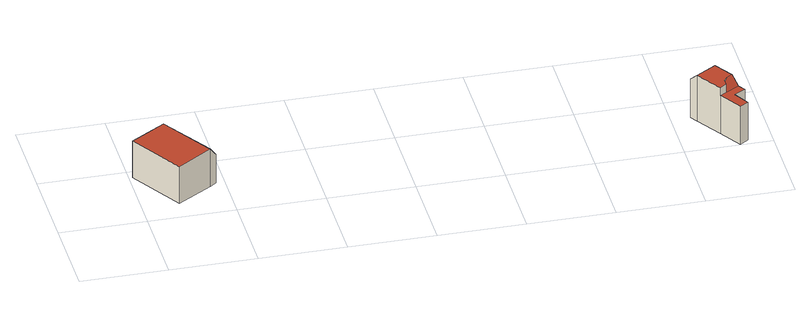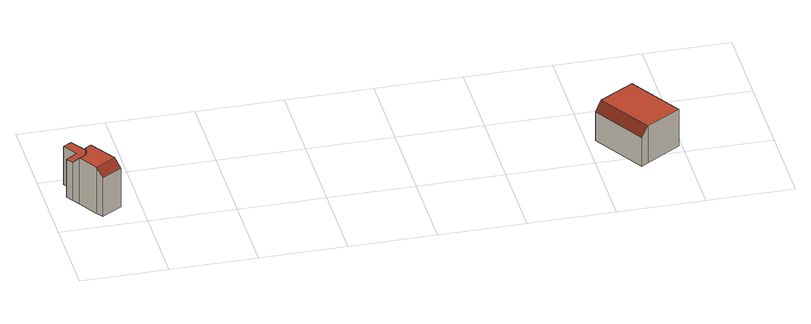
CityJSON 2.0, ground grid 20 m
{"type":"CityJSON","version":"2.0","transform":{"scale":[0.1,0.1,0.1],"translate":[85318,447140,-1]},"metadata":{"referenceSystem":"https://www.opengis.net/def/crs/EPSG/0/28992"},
"CityObjects":{
"building1":{"type":"Building","attributes":{"aantal_verblijfsobjecten":4,"bouwjaar":1920,"gebruiksdoel":"woonfunctie","kas_warenhuis":false,"oppervlakte_max":127,"oppervlakte_min":67,"rf_extrusion_mode":"standard","rf_force_lod11":false,"rf_h_ground":-0.311,"rf_h_pc_98p":0,"rf_h_roof_50p":9.29,"rf_h_roof_70p":9.32,"rf_h_roof_max":9.46,"rf_h_roof_min":7.53,"rf_is_glass_roof":false,"rf_nodata_frac":0.00153,"rf_nodata_r":0,"rf_pc_select":"PREFERRED_AND_LATEST","rf_pc_year":2019,"rf_pointcloud_unusable":false,"rf_pt_density":10.51,"rf_ridgelines":0,"rf_rmse_lod22":0.34,"rf_roof_planes":5,"rf_roof_type":"slanted","rf_success":true,"rf_t_run":27,"rf_volume_lod22":1545.1,"status":"Pand in gebruik","+roof-total-area":179.69},"geometry":[{"type":"Solid","lod":"2.2","boundaries":[[[[0,1,2,3,4,5]],[[6,4,3,7]],[[8,5,4,6]],[[9,0,5,8]],[[7,3,2,10]],[[10,2,1,11]],[[11,1,0,9]],[[11,6,7,10]],[[6,11,9,8]]]],"semantics":{"surfaces":[{"type":"GroundSurface"},{"type":"WallSurface","on_footprint_edge":true},{"type":"RoofSurface","rf_azimuth":58.22,"rf_h_roof_50p":8.03,"rf_h_roof_70p":8.56,"rf_h_roof_max":9.45,"rf_h_roof_min":6.66,"rf_slope":51.43},{"type":"RoofSurface","rf_azimuth":249.48,"rf_h_roof_50p":9.3,"rf_h_roof_70p":9.33,"rf_h_roof_max":9.45,"rf_h_roof_min":9.2,"rf_slope":0.934}],"values":[[0,1,1,1,1,1,1,2,3]]}}]},
"building2":{"type":"Building","attributes":{"aantal_verblijfsobjecten":3,"bouwjaar":1915,"gebruiksdoel":"woonfunctie","kas_warenhuis":false,"oppervlakte_max":67,"oppervlakte_min":62,"rf_extrusion_mode":"standard","rf_force_lod11":false,"rf_h_ground":-0.411,"rf_h_pc_98p":0,"rf_h_roof_50p":11.41,"rf_h_roof_70p":11.48,"rf_h_roof_max":11.63,"rf_h_roof_min":9.41,"rf_is_glass_roof":false,"rf_nodata_frac":0,"rf_nodata_r":0,"rf_pc_select":"PREFERRED_AND_LATEST","rf_pc_year":2019,"rf_pointcloud_unusable":false,"rf_pt_density":10.8,"rf_ridgelines":0,"rf_rmse_lod22":1.23,"rf_roof_planes":4,"rf_roof_type":"slanted","rf_success":true,"rf_t_run":16,"rf_volume_lod22":796.61,"status":"Pand in gebruik","+roof-total-area":78.74},"geometry":[{"type":"Solid","lod":"2.2","boundaries":[[[[12,13,14,15,16,17,18,19,20,21,22]],[[23,18,17,24]],[[24,17,16,25]],[[26,13,12,27]],[[28,14,13,26]],[[29,21,20,30]],[[25,16,15,31]],[[32,22,21,29]],[[27,12,22,32]],[[30,20,19,33,34]],[[35,36,37]],[[31,15,14,28]],[[33,19,18,23]],[[38,39,36,35]],[[34,33,39,38]],[[27,32,29,30]],[[36,39,28,26,37]],[[39,33,23,24,25,31,28]],[[34,38,35,37,26,27,30]]]],"semantics":{"surfaces":[{"type":"GroundSurface"},{"type":"WallSurface","on_footprint_edge":true},{"type":"WallSurface","on_footprint_edge":false},{"type":"RoofSurface","rf_azimuth":327.88,"rf_h_roof_50p":10.34,"rf_h_roof_70p":10.75,"rf_h_roof_max":11.5,"rf_h_roof_min":9.27,"rf_slope":43.78},{"type":"RoofSurface","rf_azimuth":148.7,"rf_h_roof_50p":10.68,"rf_h_roof_70p":11.04,"rf_h_roof_max":11.74,"rf_h_roof_min":9.64,"rf_slope":45.41},{"type":"RoofSurface","rf_azimuth":124.14,"rf_h_roof_50p":9.47,"rf_h_roof_70p":9.48,"rf_h_roof_max":11.5,"rf_h_roof_min":9.4,"rf_slope":1.06},{"type":"RoofSurface","rf_azimuth":62.91,"rf_h_roof_50p":11.49,"rf_h_roof_70p":11.49,"rf_h_roof_max":11.74,"rf_h_roof_min":11.47,"rf_slope":0.361}],"values":[[0,1,1,1,1,1,1,1,1,1,2,1,1,2,2,3,4,5,6]]}}]}
},
"vertices":[
[7,175,7],[88,225,7],[104,235,7],[179,112,7],[164,102,7],[83,52,7],[164,102,104],[179,112,81],[83,52,102],[7,175,102],[104,235,81],[88,225,103],
[1301,144,6],[1329,99,6],[1339,82,6],[1350,66,6],[1324,50,6],[1345,15,6],[1325,2,6],[1292,54,6],[1254,114,6],[1243,131,6],[1291,160,6],[1325,2,104],[1345,15,104],[1324,50,105],[1329,99,125],[1301,144,125],[1339,82,105],[1243,131,106],[1254,114,125],[1350,66,104],[1291,160,106],[1292,54,105],[1292,54,125],[1308,81,125],[1308,81,120],[1316,91,125],[1307,63,125],[1307,63,105]
]}
